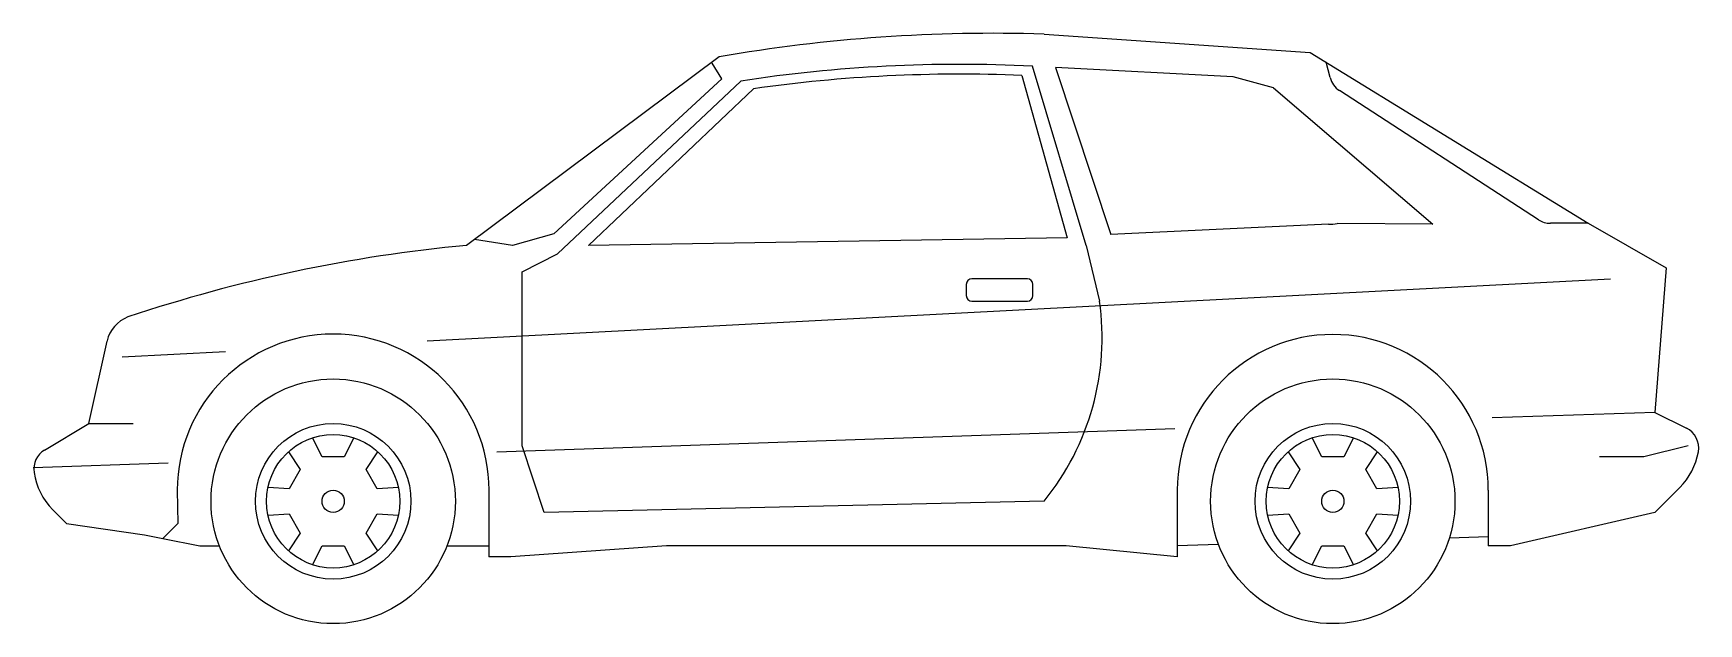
# Model space of a CAD drawing. Extents: x -4.03 to -0.22, y 0 to 1.35.
import ezdxf

# ---------------------------------------------------------------- set-up
doc = ezdxf.new("R2010")
doc.units = 0
doc.header["$MEASUREMENT"] = 0
doc.layers.add('01', color=1, linetype='CONTINUOUS')
doc.layers.add('02', color=2, linetype='CONTINUOUS')

msp = doc.modelspace()

# ---------------------------------------------------------------- linework, layer by layer
at = {"layer": '01'}
for p, q in [((-2.4513, 1.2446), (-2.4736, 1.2801)), ((-1.6187, 0.8636), (-1.741, 1.2729)), ((-1.2824, 1.2492), (-1.6884, 1.2701)), ((-1.6884, 1.2701), (-1.5623, 0.889)), ((-1.0605, 1.2473), (-1.0697, 1.2825)), ((-2.4513, 1.2446), (-2.8355, 0.89)), ((-2.8273, 0.8447), (-2.4083, 1.2391)), ((-2.7561, 0.8636), (-2.3793, 1.2216)), ((-1.7655, 1.2519), (-1.662, 0.8815)), ((-1.1898, 1.2239), (-1.2824, 1.2492)), ((-1.1898, 1.2239), (-0.8257, 0.9123)), ((-0.5843, 0.9226), (-1.039, 1.2175)), ((-0.4701, 0.9144), (-0.5566, 0.9144)), ((-2.9302, 0.8636), (-3.0172, 0.8772)), ((-2.8355, 0.89), (-2.9302, 0.8636)), ((-1.662, 0.8815), (-2.7561, 0.8636)), ((-1.0644, 0.9123), (-1.5623, 0.889)), ((-0.8257, 0.9123), (-1.0442, 0.9136)), ((-2.9085, 0.8032), (-2.8273, 0.8447)), ((-1.6187, 0.8636), (-1.5877, 0.7366)), ((-2.9085, 0.4064), (-2.9085, 0.8032)), ((-3.1256, 0.646), (-0.4193, 0.7874)), ((-1.8925, 0.7747), (-1.8925, 0.7493)), ((-1.7528, 0.7874), (-1.8798, 0.7874)), ((-1.7401, 0.7493), (-1.7401, 0.7747)), ((-1.8798, 0.7366), (-1.7528, 0.7366)), ((-3.8229, 0.6096), (-3.5866, 0.6219)), ((-3.8991, 0.4572), (-3.7975, 0.4572)), ((-0.3177, 0.4826), (-0.6896, 0.4699)), ((-3.3657, 0.381), (-3.3873, 0.4243)), ((-3.2932, 0.4243), (-3.3149, 0.381)), ((-1.4159, 0.445), (-2.9662, 0.3919)), ((-1.0797, 0.381), (-1.1013, 0.4243)), ((-1.0072, 0.4243), (-1.0289, 0.381)), ((-3.4423, 0.3926), (-3.4156, 0.3522)), ((-3.3149, 0.381), (-3.3657, 0.381)), ((-3.265, 0.3522), (-3.2383, 0.3926)), ((-2.8577, 0.254), (-2.9085, 0.4064)), ((-1.1563, 0.3926), (-1.1296, 0.3522)), ((-1.0289, 0.381), (-1.0797, 0.381)), ((-0.979, 0.3522), (-0.9523, 0.3926)), ((-0.3431, 0.381), (-0.4447, 0.381)), ((-0.2415, 0.4064), (-0.3431, 0.381)), ((-3.718, 0.3662), (-4.0261, 0.3556)), ((-3.4156, 0.3522), (-3.441, 0.3082)), ((-3.2396, 0.3082), (-3.265, 0.3522)), ((-1.1296, 0.3522), (-1.155, 0.3082)), ((-0.9536, 0.3082), (-0.979, 0.3522)), ((-3.441, 0.3082), (-3.4893, 0.3111)), ((-3.1912, 0.3111), (-3.2396, 0.3082)), ((-1.155, 0.3082), (-1.2033, 0.3111)), ((-0.9052, 0.3111), (-0.9536, 0.3082)), ((-1.7147, 0.2794), (-2.8577, 0.254)), ((-3.4893, 0.2477), (-3.441, 0.2506)), ((-3.441, 0.2506), (-3.4156, 0.2066)), ((-3.265, 0.2066), (-3.2396, 0.2506)), ((-3.2396, 0.2506), (-3.1912, 0.2477)), ((-1.2033, 0.2477), (-1.155, 0.2506)), ((-1.155, 0.2506), (-1.1296, 0.2066)), ((-0.979, 0.2066), (-0.9536, 0.2506)), ((-0.9536, 0.2506), (-0.9052, 0.2477)), ((-3.7297, 0.1947), (-3.6451, 0.1778)), ((-3.4156, 0.2066), (-3.4423, 0.1662)), ((-3.2383, 0.1662), (-3.265, 0.2066)), ((-1.1296, 0.2066), (-1.1563, 0.1662)), ((-0.9523, 0.1662), (-0.979, 0.2066)), ((-3.6451, 0.1778), (-3.6005, 0.1778)), ((-3.3873, 0.1345), (-3.3657, 0.1778)), ((-3.3657, 0.1778), (-3.3149, 0.1778)), ((-3.3149, 0.1778), (-3.2932, 0.1345)), ((-3.08, 0.1778), (-2.9847, 0.1778)), ((-1.1013, 0.1345), (-1.0797, 0.1778)), ((-1.0797, 0.1778), (-1.0289, 0.1778)), ((-1.0289, 0.1778), (-1.0072, 0.1345))]:
    msp.add_line(p, q, dxfattribs=at)
for centre, radius in [((-1.0543, 0.2794), 0.1778), ((-3.3403, 0.2794), 0.1524), ((-1.0543, 0.2794), 0.1524), ((-3.3403, 0.2794), 0.0254), ((-1.0543, 0.2794), 0.0254)]:
    msp.add_circle(centre, radius, dxfattribs=at)
for centre, radius, start, end in [((-1.9109, -1.9822), 3.2595, 87.0121, 98.7771), ((-1.9088, -2.0771), 3.332, 87.5344, 98.117), ((-1.0113, 1.2601), 0.0508, 194.6394, 237.0312), ((-0.5566, 0.9652), 0.0508, 237.0312, 270), ((-1.0644, 1.0647), 0.1524, 270, 277.5946), ((-1.8798, 0.7747), 0.0127, 90, 180), ((-1.7528, 0.7747), 0.0127, 0, 90), ((-1.8798, 0.7493), 0.0127, 180, 270), ((-1.7528, 0.7493), 0.0127, 270, 0), ((-2.1748, 0.6535), 0.593, 320.8928, 8.059)]:
    msp.add_arc(centre, radius, start, end, dxfattribs=at)
at = {"layer": '02'}
for p, q in [((-1.7147, 1.3462), (-1.1063, 1.3044)), ((-1.1063, 1.3044), (-0.4701, 0.9144)), ((-2.4578, 1.2943), (-3.0355, 0.8636)), ((-0.4701, 0.9144), (-0.2923, 0.8128)), ((-0.2923, 0.8128), (-0.3177, 0.4826)), ((-3.8991, 0.4572), (-3.8572, 0.6455)), ((-4.0003, 0.3965), (-3.8991, 0.4572)), ((-0.3177, 0.4826), (-0.2457, 0.4466)), ((-3.6968, 0.3048), (-3.6959, 0.2286)), ((-2.9847, 0.3048), (-2.9847, 0.1524)), ((-1.4099, 0.3048), (-1.4099, 0.1524)), ((-0.6987, 0.3048), (-0.6987, 0.1778)), ((-0.2607, 0.311), (-0.3177, 0.254)), ((-3.9814, 0.2602), (-3.9499, 0.2286)), ((-3.9499, 0.2286), (-3.7721, 0.2032)), ((-3.6959, 0.2286), (-3.7297, 0.1947)), ((-0.3177, 0.254), (-0.6479, 0.1778)), ((-3.7721, 0.2032), (-3.7297, 0.1947)), ((-0.7875, 0.1963), (-0.6987, 0.1988)), ((-2.9339, 0.1524), (-2.9847, 0.1524)), ((-2.5783, 0.1778), (-2.9339, 0.1524)), ((-1.6639, 0.1778), (-2.5783, 0.1778)), ((-1.4099, 0.1524), (-1.6639, 0.1778)), ((-1.4099, 0.1785), (-1.3158, 0.1812)), ((-0.6479, 0.1778), (-0.6987, 0.1778))]:
    msp.add_line(p, q, dxfattribs=at)
for centre, radius in [((-3.3403, 0.2794), 0.2794), ((-1.0543, 0.2794), 0.2794), ((-3.3403, 0.2794), 0.1778)]:
    msp.add_circle(centre, radius, dxfattribs=at)
for centre, radius, start, end in [((-1.8332, -2.303), 3.6512, 88.139, 99.8497), ((-2.7197, -2.5497), 3.4279, 95.2849, 108.5384), ((-3.7828, 0.629), 0.0762, 110.556, 167.4712), ((-3.3403, 0.3048), 0.3565, 0, 180), ((-1.0543, 0.3048), 0.3556, 0, 180), ((-0.2684, 0.4012), 0.0508, 350.0485, 63.4349), ((-3.9741, 0.3529), 0.0508, 120.9638, 188.5008), ((-0.3685, 0.4187), 0.1524, 315, 350.0485), ((-3.8737, 0.3679), 0.1524, 188.5008, 225)]:
    msp.add_arc(centre, radius, start, end, dxfattribs=at)

doc.saveas('drawing.dxf')
